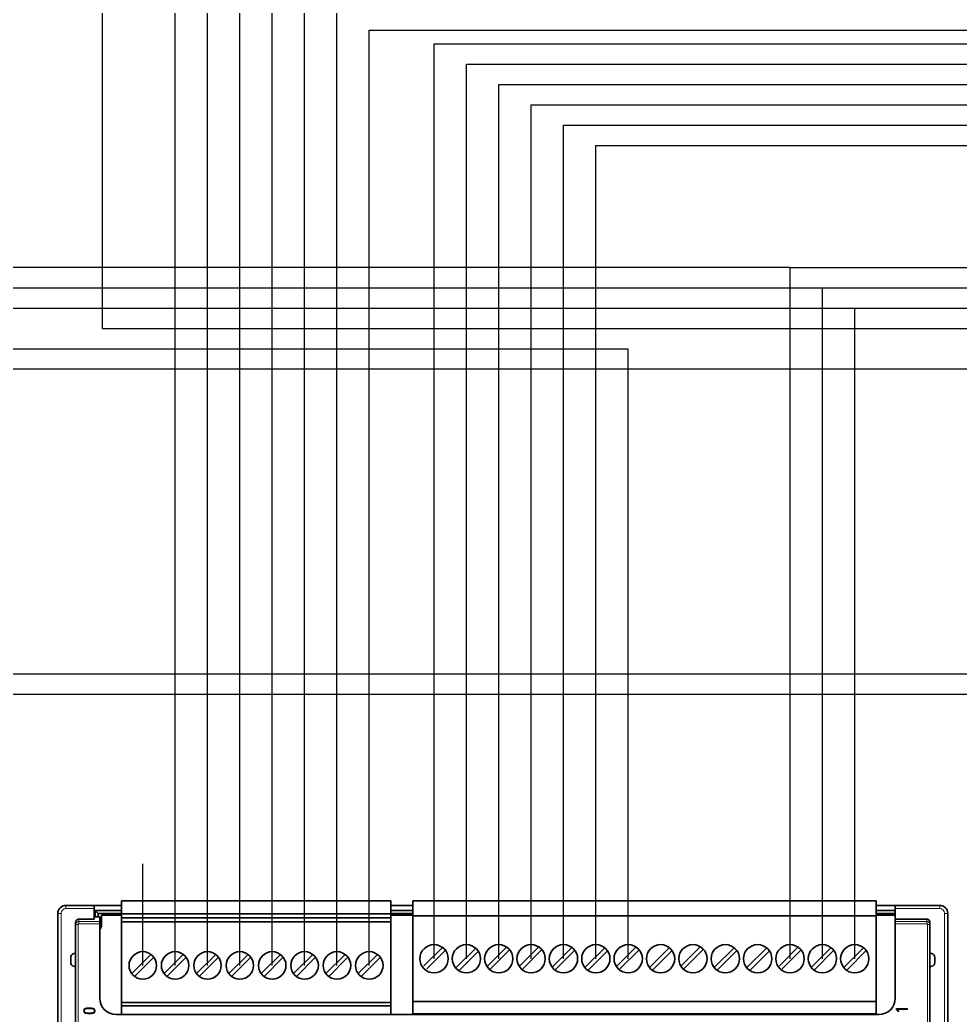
# Model space of a CAD drawing. Header units: millimetres. Extents: x -159 to 71007, y -220 to 29306.
# Drawn here: x 68756.2 to 69218.6, y 28208.1 to 28697.5 of the extents above; entities that cross this region are included whole.
import ezdxf

# ---------------------------------------------------------------- set-up
doc = ezdxf.new("R2010")
doc.units = ezdxf.units.MM
doc.layers.add('Layer 1', color=7, linetype='Continuous')

msp = doc.modelspace()

# ---------------------------------------------------------------- linework, layer by layer
at = {"color": 241, "true_color": 0xf7abae}
for p, q in [((68796.66, 28937.68), (68796.66, 28545.81)), ((69134.95, 28575.81), (68646.8, 28575.81)), ((69134.95, 28235.81), (69134.95, 28575.81)), ((69134.95, 28575.81), (70746.06, 28575.81)), ((68796.66, 28545.81), (69339.29, 28545.81)), ((69349.29, 28525.81), (68436.22, 28525.81))]:
    msp.add_line(p, q, dxfattribs=at)
for p, q in [((68832.55, 28232.53), (68832.55, 28752.53)), ((68848.46, 28232.53), (68848.46, 28742.53)), ((68864.38, 28232.53), (68864.38, 28732.53)), ((68880.3, 28232.53), (68880.3, 28722.53)), ((68896.21, 28232.53), (68896.21, 28712.53)), ((68912.13, 28232.53), (68912.13, 28702.53)), ((68928.04, 28232.53), (68928.04, 28692.53)), ((68928.04, 28692.53), (69851.83, 28692.53)), ((68959.87, 28235.81), (68959.87, 28685.81)), ((68959.87, 28685.81), (70011.28, 28685.81)), ((68975.79, 28235.81), (68975.79, 28675.81)), ((68975.79, 28675.81), (70170.73, 28675.81)), ((68991.71, 28235.81), (68991.71, 28665.81)), ((68991.71, 28665.81), (70330.18, 28665.81)), ((69007.62, 28235.81), (69007.62, 28655.81)), ((69007.62, 28655.81), (70489.63, 28655.81)), ((69023.54, 28235.81), (69023.54, 28645.81)), ((69023.54, 28645.81), (70649.08, 28645.81)), ((69039.45, 28235.81), (69039.45, 28635.81)), ((69039.45, 28635.81), (70808.53, 28635.81)), ((68334.86, 28535.81), (69055.37, 28535.81)), ((69055.37, 28235.81), (69055.37, 28535.81)), ((68816.63, 28232.53), (68816.63, 28282.53))]:
    msp.add_line(p, q)
at = {"color": 5}
for p, q in [((68596.8, 28565.81), (69150.86, 28565.81)), ((69150.86, 28235.81), (69150.86, 28565.81)), ((69150.86, 28565.81), (70736.06, 28565.81))]:
    msp.add_line(p, q, dxfattribs=at)
at = {"color": 8}
for p, q in [((68546.8, 28555.81), (69166.78, 28555.81)), ((69166.78, 28235.81), (69166.78, 28555.81)), ((69166.78, 28555.81), (70726.06, 28555.81))]:
    msp.add_line(p, q, dxfattribs=at)
at = {"color": 1}
msp.add_line((70956.53, 28375.81), (68519.59, 28375.81), dxfattribs=at)
at = {"color": 4}
msp.add_line((71006.53, 28365.81), (68619.59, 28365.81), dxfattribs=at)
at = {"layer": 'Layer 1', "color": 7, "lineweight": 18}
for points in [[(68778.83, 28262.07), (68778.83, 28260.48)], [(68778.83, 28260.48), (68792.76, 28260.48)], [(69208.55, 28260.48), (69186.67, 28260.48)], [(69208.55, 28260.48), (69208.55, 28262.07)], [(68774.86, 28258.09), (68776.45, 28258.09)], [(68776.45, 28023.66), (68776.45, 28258.09)], [(68785.2, 28253.04), (68785.2, 28255.31)], [(69202.19, 28253.04), (69202.19, 28255.31)], [(69210.94, 28258.09), (69212.53, 28258.09)], [(69210.94, 27868.16), (69210.94, 28258.09)], [(68783.61, 28252.55), (68783.63, 28252.79), (68783.63, 28252.81), (68783.69, 28253.05), (68783.71, 28253.09), (68783.81, 28253.32), (68783.84, 28253.37), (68783.99, 28253.57), (68784.04, 28253.63), (68784.23, 28253.8), (68784.3, 28253.85), (68784.52, 28253.98), (68784.61, 28254.02), (68784.85, 28254.09), (68784.95, 28254.11), (68785.2, 28254.13)], [(68783.61, 28252.55), (68783.7, 28252.58), (68783.73, 28252.58), (68783.85, 28252.59), (68783.96, 28252.6), (68783.99, 28252.61), (68784.1, 28252.62), (68784.22, 28252.62), (68784.35, 28252.62), (68784.45, 28252.62), (68784.57, 28252.62), (68784.69, 28252.63), (68784.8, 28252.63)], [(68784.8, 28252.63), (68784.81, 28252.69), (68784.81, 28252.7), (68784.82, 28252.76), (68784.83, 28252.77), (68784.86, 28252.83), (68784.86, 28252.84), (68784.9, 28252.89), (68784.91, 28252.91), (68784.96, 28252.95), (68784.98, 28252.97), (68785.03, 28253), (68785.05, 28253.01), (68785.11, 28253.03), (68785.14, 28253.03), (68785.2, 28253.04)], [(68784.8, 28252.63), (68784.8, 28122.81)], [(68785.2, 28254.13), (68795.55, 28254.13)], [(68785.2, 28253.04), (68795.55, 28253.04)], [(69202.19, 28254.13), (69186.67, 28254.13)], [(69202.19, 28253.04), (69186.67, 28253.04)], [(69203.78, 28252.55), (69203.76, 28252.79), (69203.76, 28252.81), (69203.7, 28253.05), (69203.68, 28253.09), (69203.58, 28253.31), (69203.55, 28253.37), (69203.4, 28253.57), (69203.35, 28253.63), (69203.17, 28253.8), (69203.09, 28253.85), (69202.87, 28253.97), (69202.78, 28254.02), (69202.54, 28254.09), (69202.44, 28254.11), (69202.19, 28254.13)], [(69202.59, 28252.63), (69202.58, 28252.69), (69202.58, 28252.7), (69202.57, 28252.76), (69202.56, 28252.77), (69202.54, 28252.83), (69202.53, 28252.84), (69202.49, 28252.89), (69202.48, 28252.91), (69202.43, 28252.95), (69202.41, 28252.97), (69202.36, 28253), (69202.34, 28253.01), (69202.28, 28253.03), (69202.25, 28253.03), (69202.19, 28253.04)], [(69202.59, 28122.81), (69202.59, 28252.63)], [(69202.59, 28252.63), (69202.68, 28252.63), (69202.8, 28252.62), (69202.92, 28252.62), (69203.04, 28252.62), (69203.07, 28252.62), (69203.2, 28252.62), (69203.32, 28252.61), (69203.43, 28252.6), (69203.45, 28252.6), (69203.56, 28252.59), (69203.69, 28252.58), (69203.78, 28252.55)], [(68790.34, 28211.64), (68790.07, 28211.63), (68789.82, 28211.63), (68789.58, 28211.63), (68789.34, 28211.62), (68789.12, 28211.6), (68788.91, 28211.57), (68788.71, 28211.54), (68788.52, 28211.49), (68788.34, 28211.42), (68788.18, 28211.34), (68788.03, 28211.24), (68787.9, 28211.12), (68787.71, 28210.87), (68787.59, 28210.57), (68787.55, 28210.21), (68787.59, 28209.86), (68787.71, 28209.55), (68787.9, 28209.3), (68788.03, 28209.18), (68788.18, 28209.08), (68788.34, 28209), (68788.52, 28208.94), (68788.71, 28208.89), (68788.91, 28208.85), (68789.12, 28208.82), (68789.34, 28208.8), (68789.58, 28208.79), (68789.82, 28208.79), (68790.07, 28208.78), (68790.34, 28208.78)], [(68790.34, 28209.18), (68790.1, 28209.18), (68789.87, 28209.18), (68789.65, 28209.18), (68789.43, 28209.19), (68789.23, 28209.21), (68789.04, 28209.23), (68788.87, 28209.25), (68788.7, 28209.29), (68788.55, 28209.34), (68788.41, 28209.41), (68788.29, 28209.48), (68788.18, 28209.58), (68788.05, 28209.74), (68787.98, 28209.95), (68787.95, 28210.21), (68787.98, 28210.46), (68788.05, 28210.67), (68788.18, 28210.84), (68788.29, 28210.93), (68788.41, 28211.01), (68788.55, 28211.08), (68788.7, 28211.13), (68788.87, 28211.17), (68789.04, 28211.2), (68789.23, 28211.22), (68789.43, 28211.23), (68789.65, 28211.24), (68789.87, 28211.24), (68790.1, 28211.24), (68790.34, 28211.24)], [(68790.34, 28211.64), (68790.42, 28211.64)], [(68790.42, 28211.25), (68790.34, 28211.25)], [(68790.42, 28208.78), (68790.69, 28208.78), (68790.94, 28208.79), (68791.18, 28208.79), (68791.41, 28208.8), (68791.63, 28208.82), (68791.84, 28208.85), (68792.04, 28208.89), (68792.23, 28208.94), (68792.41, 28209), (68792.57, 28209.08), (68792.72, 28209.18), (68792.85, 28209.31), (68793.04, 28209.56), (68793.16, 28209.86), (68793.19, 28210.21), (68793.16, 28210.56), (68793.04, 28210.86), (68792.85, 28211.11), (68792.72, 28211.23), (68792.57, 28211.33), (68792.41, 28211.41), (68792.23, 28211.47), (68792.04, 28211.53), (68791.84, 28211.57), (68791.63, 28211.6), (68791.41, 28211.61), (68791.18, 28211.62), (68790.94, 28211.63), (68790.69, 28211.63), (68790.42, 28211.63)], [(68790.42, 28211.25), (68790.66, 28211.25), (68790.88, 28211.24), (68791.1, 28211.24), (68791.31, 28211.23), (68791.51, 28211.22), (68791.7, 28211.2), (68791.88, 28211.16), (68792.05, 28211.12), (68792.21, 28211.07), (68792.35, 28211.01), (68792.47, 28210.93), (68792.58, 28210.83), (68792.7, 28210.67), (68792.77, 28210.46), (68792.8, 28210.22), (68792.77, 28209.96), (68792.7, 28209.76), (68792.58, 28209.59), (68792.47, 28209.5), (68792.35, 28209.42), (68792.21, 28209.35), (68792.05, 28209.31), (68791.88, 28209.27), (68791.7, 28209.24), (68791.51, 28209.21), (68791.31, 28209.2), (68791.1, 28209.19), (68790.88, 28209.19), (68790.66, 28209.18), (68790.42, 28209.18)], [(69187.1, 28211.29), (69192.65, 28211.29)], [(69187.1, 28210.8), (69187.1, 28211.29)], [(69192.65, 28211.29), (69192.65, 28210.9)], [(68790.34, 28209.18), (68790.42, 28209.18)], [(68790.42, 28208.78), (68790.34, 28208.78)], [(69187.16, 28210.75), (69187.1, 28210.8)], [(69187.16, 28210.75), (69187.17, 28210.74), (69187.27, 28210.65), (69187.27, 28210.65), (69187.37, 28210.56), (69187.38, 28210.55), (69187.48, 28210.46), (69187.48, 28210.45), (69187.58, 28210.36), (69187.58, 28210.36), (69187.68, 28210.27), (69187.77, 28210.18), (69187.85, 28210.1), (69187.92, 28210.02), (69187.99, 28209.96), (69188.04, 28209.9), (69188.08, 28209.85), (69188.1, 28209.82)], [(69192.65, 28210.9), (69187.58, 28210.9)], [(69188.47, 28209.89), (69188.47, 28209.91), (69188.47, 28209.94), (69188.46, 28209.97), (69188.44, 28210.01), (69188.41, 28210.06), (69188.36, 28210.13), (69188.29, 28210.21), (69188.2, 28210.3), (69188.18, 28210.32), (69188.09, 28210.42), (69188.05, 28210.46), (69187.95, 28210.55), (69187.88, 28210.62), (69187.78, 28210.71), (69187.78, 28210.71), (69187.68, 28210.81), (69187.58, 28210.9)], [(69188.47, 28209.89), (69188.08, 28209.86)]]:
    msp.add_lwpolyline(points, dxfattribs=at)
at = {"layer": 'Layer 1', "color": 7, "lineweight": 35}
for points in [[(68778.83, 28262.07), (68806.13, 28262.07)], [(68792.76, 28262.07), (68792.76, 28255.31)], [(68806.13, 28208.36), (68806.13, 28264.26)], [(68806.13, 28264.26), (68938.55, 28264.26)], [(68938.55, 28208.36), (68938.55, 28264.26)], [(68938.55, 28262.07), (68949.37, 28262.07)], [(68949.37, 28264.26), (68949.37, 28208.36)], [(68949.37, 28264.26), (69177.28, 28264.26)], [(69177.28, 28264.26), (69177.28, 28208.36)], [(69177.28, 28262.07), (69208.55, 28262.07)], [(69186.67, 28216.32), (69186.67, 28262.07)], [(68774.86, 27868.16), (68774.86, 28258.09)], [(68783.61, 28253.69), (68783.61, 28253.7), (68783.63, 28253.95), (68783.69, 28254.2), (68783.69, 28254.2), (68783.79, 28254.43), (68783.92, 28254.65), (68784.08, 28254.84), (68784.27, 28255), (68784.48, 28255.13), (68784.71, 28255.23), (68784.95, 28255.29), (68785.2, 28255.31)], [(68792.76, 28255.31), (68785.2, 28255.31)], [(68792.76, 28256.36), (68795.55, 28256.36)], [(68793.26, 28256.36), (68793.26, 28259.49)], [(68794.75, 28258.09), (68793.26, 28259.49)], [(68793.26, 28259.49), (68806.13, 28259.49)], [(68794.75, 28256.36), (68794.75, 28258.09)], [(68794.75, 28258.09), (68806.13, 28258.09)], [(68795.55, 28256.36), (68795.55, 28216.32)], [(68796.34, 28257.3), (68796.34, 28252.52)], [(68806.13, 28257.3), (68796.34, 28257.3)], [(68806.13, 28257.9), (68938.55, 28257.9)], [(68806.13, 28255.91), (68938.55, 28255.91)], [(68938.55, 28259.49), (68949.37, 28259.49)], [(68938.55, 28258.09), (68949.37, 28258.09)], [(68949.37, 28257.3), (68938.55, 28257.3)], [(68949.37, 28256.9), (69177.28, 28256.9)], [(69177.28, 28259.49), (69186.67, 28259.49)], [(69177.28, 28258.09), (69186.67, 28258.09)], [(69186.67, 28257.3), (69177.28, 28257.3)], [(69202.19, 28255.31), (69186.67, 28255.31)], [(69202.19, 28255.31), (69202.43, 28255.29), (69202.68, 28255.23), (69202.91, 28255.14), (69203.12, 28255.01), (69203.31, 28254.84), (69203.47, 28254.65), (69203.48, 28254.65), (69203.61, 28254.43), (69203.7, 28254.2), (69203.7, 28254.19), (69203.76, 28253.95), (69203.78, 28253.69)], [(69212.53, 27868.16), (69212.53, 28258.09)], [(68783.61, 28104.93), (68783.61, 28253.69)], [(68795.55, 28254.02), (68796.34, 28254.02)], [(68796.34, 28253.21), (68795.55, 28253.93)], [(68796.35, 28252.55), (68795.55, 28252.89)], [(68796.3, 28251.99), (68795.55, 28251.99)], [(68806.13, 28253.92), (68938.55, 28253.92)], [(69203.78, 28104.93), (69203.78, 28253.69)], [(68964.36, 28241.74), (68954.9, 28232.27)], [(68980.3, 28240.9), (68970.84, 28231.44)], [(68995.47, 28241.49), (68986.01, 28232.03)], [(69011.55, 28241.78), (69002.09, 28232.32)], [(69003.49, 28230.91), (69012.95, 28240.38)], [(69027.49, 28241.2), (69018.02, 28231.74)], [(69043.57, 28240.91), (69034.11, 28231.45)], [(69059.28, 28241.63), (69049.81, 28232.17)], [(69075.5, 28241.2), (69066.04, 28231.74)], [(69090.86, 28241.78), (69081.4, 28232.32)], [(69082.8, 28230.91), (69092.27, 28240.37)], [(69107.23, 28241.05), (69097.77, 28231.59)], [(69123.37, 28241.06), (69113.91, 28231.59)], [(69139.16, 28241.78), (69129.7, 28232.32)], [(69131.1, 28230.91), (69140.56, 28240.37)], [(69154.95, 28241.2), (69145.49, 28231.74)], [(69171.03, 28241.2), (69161.57, 28231.74)], [(68781.22, 28234), (68781.22, 28236.43)], [(68783.61, 28238.6), (68782.7, 28238.35)], [(68820.66, 28237.96), (68811.2, 28228.5)], [(68812.61, 28227.1), (68822.07, 28236.56)], [(68836.58, 28237.96), (68827.12, 28228.5)], [(68828.52, 28227.1), (68837.98, 28236.56)], [(68852.49, 28237.96), (68843.03, 28228.5)], [(68844.44, 28227.1), (68853.9, 28236.56)], [(68868.41, 28237.96), (68858.95, 28228.5)], [(68860.35, 28227.1), (68869.81, 28236.56)], [(68884.33, 28237.96), (68874.86, 28228.5)], [(68876.27, 28227.1), (68885.73, 28236.56)], [(68900.24, 28237.96), (68890.78, 28228.5)], [(68892.18, 28227.1), (68901.65, 28236.56)], [(68916.16, 28237.96), (68906.69, 28228.5)], [(68908.1, 28227.1), (68917.56, 28236.56)], [(68932.07, 28237.96), (68922.61, 28228.5)], [(68924.01, 28227.1), (68933.48, 28236.56)], [(68956.31, 28230.87), (68965.77, 28240.33)], [(68972.24, 28230.03), (68981.7, 28239.49)], [(68987.41, 28230.62), (68996.87, 28240.09)], [(69019.43, 28230.33), (69028.89, 28239.8)], [(69035.51, 28230.04), (69044.97, 28239.51)], [(69051.22, 28230.77), (69060.68, 28240.23)], [(69067.45, 28230.33), (69076.91, 28239.79)], [(69099.18, 28230.19), (69108.64, 28239.65)], [(69115.31, 28230.19), (69124.77, 28239.65)], [(69146.9, 28230.33), (69156.36, 28239.8)], [(69162.98, 28230.33), (69172.44, 28239.8)], [(69204.69, 28238.35), (69203.78, 28238.6)], [(69206.17, 28236.43), (69206.17, 28234)], [(68782.7, 28232.08), (68783.61, 28231.83)], [(69203.78, 28231.83), (69204.69, 28232.08)], [(68806.13, 28214.33), (68938.55, 28214.33)], [(68806.13, 28212.73), (68938.55, 28212.73)], [(68949.37, 28214.72), (69177.28, 28214.72)], [(69178.71, 28208.36), (68803.5, 28208.36)], [(68949.37, 28208.76), (69177.28, 28208.76)]]:
    msp.add_lwpolyline(points, dxfattribs=at)
for points, knots in [([(68778.83, 28262.07), (68778.83, 28262.07), (68778.83, 28262.07), (68778.83, 28262.07), (68776.64, 28262.07), (68774.86, 28260.29), (68774.86, 28258.09)], [0, 0, 0, 0, 1, 1, 1, 2, 2, 2, 2]), ([(69212.53, 28258.09), (69212.53, 28258.09), (69212.53, 28258.09), (69212.53, 28258.09), (69212.53, 28260.29), (69210.75, 28262.07), (69208.55, 28262.07)], [0, 0, 0, 0, 1, 1, 1, 2, 2, 2, 2]), ([(68795.55, 28250.14), (68795.55, 28250.14), (68795.55, 28250.14), (68795.55, 28250.14), (68796.06, 28250.83), (68796.34, 28251.66), (68796.34, 28252.52)], [0, 0, 0, 0, 1, 1, 1, 2, 2, 2, 2]), ([(68966.84, 28235.81), (68966.84, 28235.81), (68966.84, 28235.81), (68966.84, 28235.81), (68966.84, 28239.66), (68963.72, 28242.77), (68959.87, 28242.77), (68956.03, 28242.77), (68952.91, 28239.66), (68952.91, 28235.81), (68952.91, 28231.97), (68956.03, 28228.85), (68959.87, 28228.85), (68963.72, 28228.85), (68966.84, 28231.97), (68966.84, 28235.81)], [0, 0, 0, 0, 1, 1, 1, 2, 2, 2, 3, 3, 3, 4, 4, 4, 5, 5, 5, 5]), ([(68982.75, 28235.81), (68982.75, 28235.81), (68982.75, 28235.81), (68982.75, 28235.81), (68982.75, 28239.66), (68979.64, 28242.77), (68975.79, 28242.77), (68971.94, 28242.77), (68968.83, 28239.66), (68968.83, 28235.81), (68968.83, 28231.97), (68971.94, 28228.85), (68975.79, 28228.85), (68979.64, 28228.85), (68982.75, 28231.97), (68982.75, 28235.81)], [0, 0, 0, 0, 1, 1, 1, 2, 2, 2, 3, 3, 3, 4, 4, 4, 5, 5, 5, 5]), ([(68998.67, 28235.81), (68998.67, 28235.81), (68998.67, 28235.81), (68998.67, 28235.81), (68998.67, 28239.66), (68995.55, 28242.77), (68991.71, 28242.77), (68987.86, 28242.77), (68984.74, 28239.66), (68984.74, 28235.81), (68984.74, 28231.97), (68987.86, 28228.85), (68991.71, 28228.85), (68995.55, 28228.85), (68998.67, 28231.97), (68998.67, 28235.81)], [0, 0, 0, 0, 1, 1, 1, 2, 2, 2, 3, 3, 3, 4, 4, 4, 5, 5, 5, 5]), ([(69014.58, 28235.81), (69014.58, 28235.81), (69014.58, 28235.81), (69014.58, 28235.81), (69014.58, 28239.66), (69011.46, 28242.77), (69007.62, 28242.77), (69003.77, 28242.77), (69000.66, 28239.66), (69000.66, 28235.81), (69000.66, 28231.97), (69003.77, 28228.85), (69007.62, 28228.85), (69011.46, 28228.85), (69014.58, 28231.97), (69014.58, 28235.81)], [0, 0, 0, 0, 1, 1, 1, 2, 2, 2, 3, 3, 3, 4, 4, 4, 5, 5, 5, 5]), ([(69030.5, 28235.81), (69030.5, 28235.81), (69030.5, 28235.81), (69030.5, 28235.81), (69030.5, 28239.66), (69027.38, 28242.77), (69023.54, 28242.77), (69019.69, 28242.77), (69016.57, 28239.66), (69016.57, 28235.81), (69016.57, 28231.97), (69019.69, 28228.85), (69023.54, 28228.85), (69027.38, 28228.85), (69030.5, 28231.97), (69030.5, 28235.81)], [0, 0, 0, 0, 1, 1, 1, 2, 2, 2, 3, 3, 3, 4, 4, 4, 5, 5, 5, 5]), ([(69046.41, 28235.81), (69046.41, 28235.81), (69046.41, 28235.81), (69046.41, 28235.81), (69046.41, 28239.66), (69043.3, 28242.77), (69039.45, 28242.77), (69035.61, 28242.77), (69032.49, 28239.66), (69032.49, 28235.81), (69032.49, 28231.97), (69035.61, 28228.85), (69039.45, 28228.85), (69043.3, 28228.85), (69046.41, 28231.97), (69046.41, 28235.81)], [0, 0, 0, 0, 1, 1, 1, 2, 2, 2, 3, 3, 3, 4, 4, 4, 5, 5, 5, 5]), ([(69062.33, 28235.81), (69062.33, 28235.81), (69062.33, 28235.81), (69062.33, 28235.81), (69062.33, 28239.66), (69059.21, 28242.77), (69055.37, 28242.77), (69051.52, 28242.77), (69048.4, 28239.66), (69048.4, 28235.81), (69048.4, 28231.97), (69051.52, 28228.85), (69055.37, 28228.85), (69059.21, 28228.85), (69062.33, 28231.97), (69062.33, 28235.81)], [0, 0, 0, 0, 1, 1, 1, 2, 2, 2, 3, 3, 3, 4, 4, 4, 5, 5, 5, 5]), ([(69078.25, 28235.81), (69078.25, 28235.81), (69078.25, 28235.81), (69078.25, 28235.81), (69078.25, 28239.66), (69075.13, 28242.77), (69071.28, 28242.77), (69067.44, 28242.77), (69064.32, 28239.66), (69064.32, 28235.81), (69064.32, 28231.97), (69067.44, 28228.85), (69071.28, 28228.85), (69075.13, 28228.85), (69078.25, 28231.97), (69078.25, 28235.81)], [0, 0, 0, 0, 1, 1, 1, 2, 2, 2, 3, 3, 3, 4, 4, 4, 5, 5, 5, 5]), ([(69094.16, 28235.81), (69094.16, 28235.81), (69094.16, 28235.81), (69094.16, 28235.81), (69094.16, 28239.66), (69091.04, 28242.77), (69087.2, 28242.77), (69083.35, 28242.77), (69080.23, 28239.66), (69080.23, 28235.81), (69080.23, 28231.97), (69083.35, 28228.85), (69087.2, 28228.85), (69091.04, 28228.85), (69094.16, 28231.97), (69094.16, 28235.81)], [0, 0, 0, 0, 1, 1, 1, 2, 2, 2, 3, 3, 3, 4, 4, 4, 5, 5, 5, 5]), ([(69110.08, 28235.81), (69110.08, 28235.81), (69110.08, 28235.81), (69110.08, 28235.81), (69110.08, 28239.66), (69106.96, 28242.77), (69103.11, 28242.77), (69099.27, 28242.77), (69096.15, 28239.66), (69096.15, 28235.81), (69096.15, 28231.97), (69099.27, 28228.85), (69103.11, 28228.85), (69106.96, 28228.85), (69110.08, 28231.97), (69110.08, 28235.81)], [0, 0, 0, 0, 1, 1, 1, 2, 2, 2, 3, 3, 3, 4, 4, 4, 5, 5, 5, 5]), ([(69125.99, 28235.81), (69125.99, 28235.81), (69125.99, 28235.81), (69125.99, 28235.81), (69125.99, 28239.66), (69122.87, 28242.77), (69119.03, 28242.77), (69115.18, 28242.77), (69112.07, 28239.66), (69112.07, 28235.81), (69112.07, 28231.97), (69115.18, 28228.85), (69119.03, 28228.85), (69122.87, 28228.85), (69125.99, 28231.97), (69125.99, 28235.81)], [0, 0, 0, 0, 1, 1, 1, 2, 2, 2, 3, 3, 3, 4, 4, 4, 5, 5, 5, 5]), ([(69141.91, 28235.81), (69141.91, 28235.81), (69141.91, 28235.81), (69141.91, 28235.81), (69141.91, 28239.66), (69138.79, 28242.77), (69134.94, 28242.77), (69131.1, 28242.77), (69127.98, 28239.66), (69127.98, 28235.81), (69127.98, 28231.97), (69131.1, 28228.85), (69134.94, 28228.85), (69138.79, 28228.85), (69141.91, 28231.97), (69141.91, 28235.81)], [0, 0, 0, 0, 1, 1, 1, 2, 2, 2, 3, 3, 3, 4, 4, 4, 5, 5, 5, 5]), ([(69157.82, 28235.81), (69157.82, 28235.81), (69157.82, 28235.81), (69157.82, 28235.81), (69157.82, 28239.66), (69154.71, 28242.77), (69150.86, 28242.77), (69147.02, 28242.77), (69143.9, 28239.66), (69143.9, 28235.81), (69143.9, 28231.97), (69147.02, 28228.85), (69150.86, 28228.85), (69154.71, 28228.85), (69157.82, 28231.97), (69157.82, 28235.81)], [0, 0, 0, 0, 1, 1, 1, 2, 2, 2, 3, 3, 3, 4, 4, 4, 5, 5, 5, 5]), ([(69173.74, 28235.81), (69173.74, 28235.81), (69173.74, 28235.81), (69173.74, 28235.81), (69173.74, 28239.66), (69170.62, 28242.77), (69166.78, 28242.77), (69162.93, 28242.77), (69159.81, 28239.66), (69159.81, 28235.81), (69159.81, 28231.97), (69162.93, 28228.85), (69166.78, 28228.85), (69170.62, 28228.85), (69173.74, 28231.97), (69173.74, 28235.81)], [0, 0, 0, 0, 1, 1, 1, 2, 2, 2, 3, 3, 3, 4, 4, 4, 5, 5, 5, 5]), ([(68782.7, 28238.35), (68782.7, 28238.35), (68782.7, 28238.35), (68782.7, 28238.35), (68781.83, 28238.12), (68781.22, 28237.33), (68781.22, 28236.43)], [0, 0, 0, 0, 1, 1, 1, 2, 2, 2, 2]), ([(68823.4, 28232.53), (68823.4, 28232.53), (68823.4, 28232.53), (68823.4, 28232.53), (68823.4, 28236.27), (68820.37, 28239.29), (68816.63, 28239.29), (68812.9, 28239.29), (68809.87, 28236.27), (68809.87, 28232.53), (68809.87, 28228.79), (68812.9, 28225.77), (68816.63, 28225.77), (68820.37, 28225.77), (68823.4, 28228.79), (68823.4, 28232.53)], [0, 0, 0, 0, 1, 1, 1, 2, 2, 2, 3, 3, 3, 4, 4, 4, 5, 5, 5, 5]), ([(68839.31, 28232.53), (68839.31, 28232.53), (68839.31, 28232.53), (68839.31, 28232.53), (68839.31, 28236.27), (68836.28, 28239.29), (68832.55, 28239.29), (68828.81, 28239.29), (68825.78, 28236.27), (68825.78, 28232.53), (68825.78, 28228.79), (68828.81, 28225.77), (68832.55, 28225.77), (68836.28, 28225.77), (68839.31, 28228.79), (68839.31, 28232.53)], [0, 0, 0, 0, 1, 1, 1, 2, 2, 2, 3, 3, 3, 4, 4, 4, 5, 5, 5, 5]), ([(68855.23, 28232.53), (68855.23, 28232.53), (68855.23, 28232.53), (68855.23, 28232.53), (68855.23, 28236.27), (68852.2, 28239.29), (68848.46, 28239.29), (68844.73, 28239.29), (68841.7, 28236.27), (68841.7, 28232.53), (68841.7, 28228.79), (68844.73, 28225.77), (68848.46, 28225.77), (68852.2, 28225.77), (68855.23, 28228.79), (68855.23, 28232.53)], [0, 0, 0, 0, 1, 1, 1, 2, 2, 2, 3, 3, 3, 4, 4, 4, 5, 5, 5, 5]), ([(68871.14, 28232.53), (68871.14, 28232.53), (68871.14, 28232.53), (68871.14, 28232.53), (68871.14, 28236.27), (68868.12, 28239.29), (68864.38, 28239.29), (68860.64, 28239.29), (68857.62, 28236.27), (68857.62, 28232.53), (68857.62, 28228.79), (68860.64, 28225.77), (68864.38, 28225.77), (68868.12, 28225.77), (68871.14, 28228.79), (68871.14, 28232.53)], [0, 0, 0, 0, 1, 1, 1, 2, 2, 2, 3, 3, 3, 4, 4, 4, 5, 5, 5, 5]), ([(68887.06, 28232.53), (68887.06, 28232.53), (68887.06, 28232.53), (68887.06, 28232.53), (68887.06, 28236.27), (68884.03, 28239.29), (68880.3, 28239.29), (68876.56, 28239.29), (68873.53, 28236.27), (68873.53, 28232.53), (68873.53, 28228.79), (68876.56, 28225.77), (68880.3, 28225.77), (68884.03, 28225.77), (68887.06, 28228.79), (68887.06, 28232.53)], [0, 0, 0, 0, 1, 1, 1, 2, 2, 2, 3, 3, 3, 4, 4, 4, 5, 5, 5, 5]), ([(68902.98, 28232.53), (68902.98, 28232.53), (68902.98, 28232.53), (68902.98, 28232.53), (68902.98, 28236.27), (68899.95, 28239.29), (68896.21, 28239.29), (68892.48, 28239.29), (68889.45, 28236.27), (68889.45, 28232.53), (68889.45, 28228.79), (68892.48, 28225.77), (68896.21, 28225.77), (68899.95, 28225.77), (68902.98, 28228.79), (68902.98, 28232.53)], [0, 0, 0, 0, 1, 1, 1, 2, 2, 2, 3, 3, 3, 4, 4, 4, 5, 5, 5, 5]), ([(68918.89, 28232.53), (68918.89, 28232.53), (68918.89, 28232.53), (68918.89, 28232.53), (68918.89, 28236.27), (68915.86, 28239.29), (68912.13, 28239.29), (68908.39, 28239.29), (68905.36, 28236.27), (68905.36, 28232.53), (68905.36, 28228.79), (68908.39, 28225.77), (68912.13, 28225.77), (68915.86, 28225.77), (68918.89, 28228.79), (68918.89, 28232.53)], [0, 0, 0, 0, 1, 1, 1, 2, 2, 2, 3, 3, 3, 4, 4, 4, 5, 5, 5, 5]), ([(68934.81, 28232.53), (68934.81, 28232.53), (68934.81, 28232.53), (68934.81, 28232.53), (68934.81, 28236.27), (68931.78, 28239.29), (68928.04, 28239.29), (68924.31, 28239.29), (68921.28, 28236.27), (68921.28, 28232.53), (68921.28, 28228.79), (68924.31, 28225.77), (68928.04, 28225.77), (68931.78, 28225.77), (68934.81, 28228.79), (68934.81, 28232.53)], [0, 0, 0, 0, 1, 1, 1, 2, 2, 2, 3, 3, 3, 4, 4, 4, 5, 5, 5, 5]), ([(69206.17, 28236.43), (69206.17, 28236.43), (69206.17, 28236.43), (69206.17, 28236.43), (69206.17, 28237.33), (69205.56, 28238.12), (69204.69, 28238.35)], [0, 0, 0, 0, 1, 1, 1, 2, 2, 2, 2]), ([(68781.22, 28234), (68781.22, 28234), (68781.22, 28234), (68781.22, 28234), (68781.22, 28233.1), (68781.83, 28232.31), (68782.7, 28232.08)], [0, 0, 0, 0, 1, 1, 1, 2, 2, 2, 2]), ([(69204.69, 28232.08), (69204.69, 28232.08), (69204.69, 28232.08), (69204.69, 28232.08), (69205.56, 28232.31), (69206.17, 28233.1), (69206.17, 28234)], [0, 0, 0, 0, 1, 1, 1, 2, 2, 2, 2]), ([(69178.71, 28208.36), (69178.71, 28208.36), (69178.71, 28208.36), (69178.71, 28208.36), (69183.11, 28208.36), (69186.67, 28211.92), (69186.67, 28216.31)], [0, 0, 0, 0, 1, 1, 1, 2, 2, 2, 2])]:
    msp.add_open_spline(points, degree=3, knots=knots, dxfattribs=at)
at = {"layer": 'Layer 1', "color": 7, "lineweight": 18}
for points in [[(68778.83, 28260.48), (68778.83, 28260.48), (68778.83, 28260.48), (68778.83, 28260.48), (68777.52, 28260.48), (68776.45, 28259.41), (68776.45, 28258.09)], [(69210.94, 28258.09), (69210.94, 28258.09), (69210.94, 28258.09), (69210.94, 28258.09), (69210.94, 28259.41), (69209.87, 28260.48), (69208.56, 28260.48)]]:
    msp.add_open_spline(points, degree=3, knots=[0, 0, 0, 0, 1, 1, 1, 2, 2, 2, 2], dxfattribs=at)
at = {"layer": 'Layer 1', "color": 7, "lineweight": 35}
msp.add_open_spline([(68795.55, 28216.32), (68795.55, 28211.92), (68799.11, 28208.36), (68803.5, 28208.36)], degree=3, dxfattribs=at)

doc.saveas('drawing.dxf')
